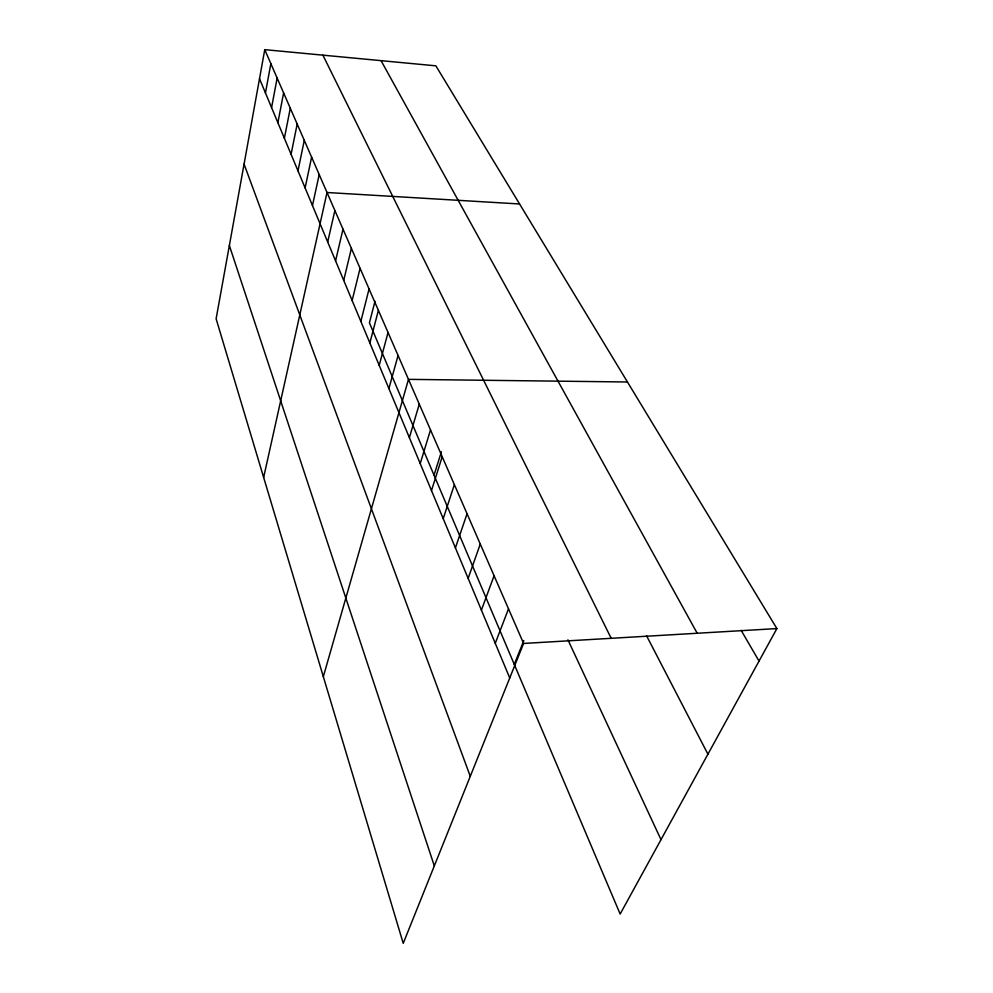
<?xml version="1.0" encoding="UTF-8"?>
<svg xmlns="http://www.w3.org/2000/svg" width="993" height="993" viewBox="0 0 993 993"><rect width="100%" height="100%" fill="white"/><g stroke="black" fill="none" stroke-linecap="round" stroke-linejoin="round"><path stroke-width="1.49" d="M264.759 49.65L216.114 318.778L403.232 943.35L523.596 643.452L264.759 49.65L435.865 65.836L776.886 628.581L620.153 914.044L369.421 322.837L374.969 301.375M265.454 92.945L270.853 63.651M271.573 107.604L277.146 78.062M277.879 122.71L283.613 92.92M284.37 138.263L290.291 108.237M291.073 154.3L297.18 124.038M297.974 170.846L304.28 140.336M305.112 187.925L311.616 157.155M312.472 205.551L319.2 174.545M263.642 477.41L327.02 192.505L519.575 203.975M327.69 242.019L334.877 210.516M335.572 260.874L342.995 229.147M343.715 280.374L351.398 248.411M352.13 300.531L360.087 268.333M360.844 321.397L369.073 288.975M369.855 342.995L378.395 310.35M379.202 365.374L388.052 332.506M388.896 388.573L398.069 355.494M323.333 676.643L408.483 379.363L627.452 381.995M409.377 437.628L419.282 404.151M420.213 463.594L430.515 429.919M434.028 475.175L441.401 451.827M431.483 490.579L442.208 456.73M443.213 518.656L454.372 484.646M455.415 547.888L467.058 513.741M468.137 578.36L480.277 544.077M481.406 610.136L494.08 575.754M495.259 643.315L508.503 608.846M514.275 664.391L523.832 640.522M523.596 643.452L776.886 628.581M741.163 630.369L759.037 661.077M381.051 60.647L697.21 633.261M646.505 635.657L707.922 754.171M322.899 55.149L611.179 638.313M567.934 639.815L660.99 839.644M259.508 78.708L509.744 677.983M244.067 164.106L470.272 776.315M229.358 245.494L434.313 865.908"/></g></svg>
